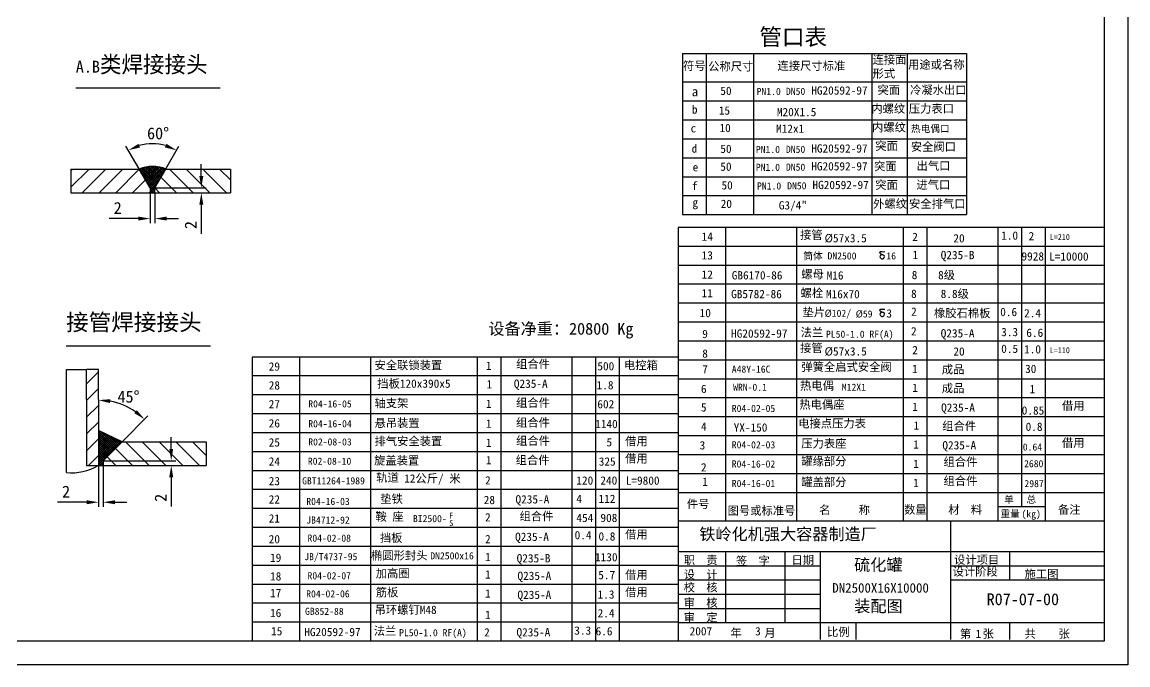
# Model space of a CAD drawing. Extents: x 98 to 958, y 91 to 685.
# Drawn here: x 490.4 to 957.7, y 91.4 to 362.9 of the extents above; entities that cross this region are included whole.
import ezdxf
from ezdxf.enums import TextEntityAlignment as Align

# ---------------------------------------------------------------- set-up
doc = ezdxf.new("R2010")
doc.units = 0
doc.linetypes.add('CENTER', pattern=[50.8, 31.75, -6.35, 6.35, -6.35])
doc.layers.get('0').update_dxf_attribs({"linetype": 'CONTINUOUS'})
doc.layers.get('DEFPOINTS').update_dxf_attribs({"linetype": 'CONTINUOUS'})
doc.layers.add('02', color=1, linetype='CENTER')
doc.layers.add('TEXT', color=5, linetype='CONTINUOUS')
doc.styles.add('STYLE1', font='SimSun.ttf')
doc.dimstyles.get("Standard").update_dxf_attribs({"dimtxt": 0.18, "dimasz": 0.18, "dimexe": 0.18, "dimexo": 0.0625, "dimgap": 0.09, "dimtad": 0, "dimtih": 1, "dimtoh": 1, "dimdec": 4, "dimzin": 0, "dimtxsty": 'STANDARD', "dimcen": 0.09, "dimazin": 3, "dimtfac": 1, "dimtdec": 4, "dimtofl": 0, "dimtmove": 0, "dimatfit": 3, "dimtolj": 1, "dimtzin": 0})

# ---------------------------------------------------------------- blocks, each defined once
blk = doc.blocks.new('*D14')
at = {"color": 0, "linetype": 'BYBLOCK'}
blk.add_line((1506.92, 392.21), (1517.8, 403.09), dxfattribs=at)
blk.add_arc((1496.88, 382.17), 27.59, 55.3959, 79.6041, dxfattribs=at)
for points in [[(1501.78, 408.48), (1501.93, 410.14), (1496.88, 409.76)], [(1513.08, 405.52), (1512.02, 404.24), (1516.39, 401.68)]]:
    blk.add_solid(points, dxfattribs=at)
at = {"layer": 'DEFPOINTS', "color": 0, "linetype": 'BYBLOCK'}
for p in [(1496.88, 409.99), (1504.02, 408.82), (1506.88, 392.17), (1498.88, 384.17), (1496.88, 382.17)]:
    blk.add_point(p, dxfattribs=at)
at = {"color": 0, "linetype": 'BYBLOCK', "insert": (1509.57, 411.17), "char_height": 5, "attachment_point": 5}
blk.add_mtext('\\A1;45°', dxfattribs=at)
blk = doc.blocks.new('*D19')
at = {"color": 0, "linetype": 'BYBLOCK'}
for p, q in [((1527.63, 389.17), (1527.63, 394.17)), ((1498.94, 384.17), (1529.63, 384.17)), ((1498.94, 382.17), (1529.63, 382.17)), ((1527.63, 377.17), (1527.63, 364.83))]:
    blk.add_line(p, q, dxfattribs=at)
for points in [[(1526.79, 389.17), (1528.46, 389.17), (1527.63, 384.17)], [(1526.79, 377.17), (1528.46, 377.17), (1527.63, 382.17)]]:
    blk.add_solid(points, dxfattribs=at)
at = {"layer": 'DEFPOINTS', "color": 0, "linetype": 'BYBLOCK'}
for p in [(1498.88, 384.17), (1498.88, 382.17), (1527.63, 382.17)]:
    blk.add_point(p, dxfattribs=at)
at = {"color": 0, "linetype": 'BYBLOCK', "insert": (1523.13, 368.5), "char_height": 5, "attachment_point": 5, "rotation": 90}
blk.add_mtext('\\A1;2', dxfattribs=at)
blk = doc.blocks.new('*D20')
at = {"color": 0, "linetype": 'BYBLOCK'}
for p, q in [((1496.88, 382.1), (1496.88, 364.63)), ((1498.88, 382.1), (1498.88, 364.63)), ((1491.88, 366.63), (1479.54, 366.63)), ((1503.88, 366.63), (1508.88, 366.63))]:
    blk.add_line(p, q, dxfattribs=at)
for points in [[(1491.88, 367.46), (1491.88, 365.79), (1496.88, 366.63)], [(1503.88, 367.46), (1503.88, 365.79), (1498.88, 366.63)]]:
    blk.add_solid(points, dxfattribs=at)
at = {"layer": 'DEFPOINTS', "color": 0, "linetype": 'BYBLOCK'}
for p in [(1496.88, 382.17), (1498.88, 382.17), (1496.88, 366.63)]:
    blk.add_point(p, dxfattribs=at)
at = {"color": 0, "linetype": 'BYBLOCK', "insert": (1483.21, 371.13), "char_height": 5, "attachment_point": 5}
blk.add_mtext('\\A1;2', dxfattribs=at)
blk = doc.blocks.new('*D18')
at = {"color": 0, "linetype": 'BYBLOCK'}
for p, q in [((1438.41, 394.44), (1438.41, 399.44)), ((1418.83, 389.44), (1440.41, 389.44)), ((1418.83, 387.44), (1440.41, 387.44)), ((1438.41, 382.44), (1438.41, 370.1))]:
    blk.add_line(p, q, dxfattribs=at)
for points in [[(1437.58, 394.44), (1439.25, 394.44), (1438.41, 389.44)], [(1437.58, 382.44), (1439.25, 382.44), (1438.41, 387.44)]]:
    blk.add_solid(points, dxfattribs=at)
at = {"layer": 'DEFPOINTS', "color": 0, "linetype": 'BYBLOCK'}
for p in [(1418.76, 389.44), (1438.41, 389.44), (1418.76, 387.44)]:
    blk.add_point(p, dxfattribs=at)
at = {"color": 0, "linetype": 'BYBLOCK', "insert": (1433.91, 373.77), "char_height": 5, "attachment_point": 5, "rotation": 90}
blk.add_mtext('\\A1;2', dxfattribs=at)
blk = doc.blocks.new('*D13')
at = {"color": 0, "linetype": 'BYBLOCK'}
for p, q in [((1412.11, 397.49), (1406.57, 407.1)), ((1423.41, 397.49), (1428.96, 407.1))]:
    blk.add_line(p, q, dxfattribs=at)
blk.add_arc((1417.76, 387.7), 20.39, 74.0836, 105.9164, dxfattribs=at)
for points in [[(1412.5, 406.55), (1411.85, 408.08), (1407.57, 405.36)], [(1423.68, 408.08), (1423.03, 406.55), (1427.96, 405.36)]]:
    blk.add_solid(points, dxfattribs=at)
at = {"layer": 'DEFPOINTS', "color": 0, "linetype": 'BYBLOCK'}
for p in [(1414.22, 407.79), (1412.14, 397.44), (1423.38, 397.44), (1416.76, 389.44), (1418.76, 389.44)]:
    blk.add_point(p, dxfattribs=at)
at = {"color": 0, "linetype": 'BYBLOCK', "insert": (1420.15, 412.46), "char_height": 5, "attachment_point": 5}
blk.add_mtext('\\A1;60°', dxfattribs=at)
blk = doc.blocks.new('*D17')
at = {"color": 0, "linetype": 'BYBLOCK'}
for p, q in [((1416.76, 387.37), (1416.76, 374.51)), ((1418.76, 387.37), (1418.76, 374.51)), ((1411.76, 376.51), (1399.43, 376.51)), ((1423.76, 376.51), (1428.76, 376.51))]:
    blk.add_line(p, q, dxfattribs=at)
for points in [[(1411.76, 377.34), (1411.76, 375.67), (1416.76, 376.51)], [(1423.76, 377.34), (1423.76, 375.67), (1418.76, 376.51)]]:
    blk.add_solid(points, dxfattribs=at)
at = {"layer": 'DEFPOINTS', "color": 0, "linetype": 'BYBLOCK'}
for p in [(1416.76, 387.44), (1418.76, 387.44), (1416.76, 376.51)]:
    blk.add_point(p, dxfattribs=at)
at = {"color": 0, "linetype": 'BYBLOCK', "insert": (1403.1, 381.01), "char_height": 5, "attachment_point": 5}
blk.add_mtext('\\A1;2', dxfattribs=at)
blk = doc.blocks.new('A$C7B21413C')
at = {"layer": '02'}
h = blk.add_hatch(dxfattribs=at)
h.set_pattern_fill('ANSI31', color=256, scale=5, angle=90, style=0)
h.set_pattern_definition([(135, (-90.9494, 25.8268), (-0.44194174, -0.44194174), [])])
h.paths.add_polyline_path([(415.99812, 94.21134), (405.99812, 99.03379), (405.99812, 84.21134), (407.99812, 84.21134), (407.99812, 86.21134)])
at = {"layer": 'TEXT'}
h = blk.add_hatch(dxfattribs=at)
h.set_pattern_fill('ANSI31', color=256, scale=5, style=0)
h.set_pattern_definition([(45, (61.9278, 141.0092), (-0.4419417, 0.4419417), [])])
h.paths.add_polyline_path([(427.80745, 201.39377), (427.80745, 199.39377), (429.80745, 199.39377), (429.80745, 201.39377), (434.42625, 209.39377, 0.192740877), (423.18865, 209.39377)])
h = blk.add_hatch(dxfattribs=at)
h.set_pattern_fill('ANSI31', color=256, scale=5, angle=90, style=0)
h.set_pattern_definition([(135, (61.9278, 141.0092), (-0.4419417, -0.4419417), [])])
h.paths.add_polyline_path([(434.42625, 209.39377, 0.192740877), (423.18865, 209.39377), (427.80745, 201.39377), (427.80745, 199.39377), (429.80745, 199.39377), (429.80745, 201.39377)])
h = blk.add_hatch(dxfattribs=at)
h.set_pattern_fill('ANSI31', color=256, scale=40, style=0)
h.set_pattern_definition([(45, (61.928, 141.009), (-3.535534, 3.535534), [])])
h.paths.add_polyline_path([(427.80745, 199.39377), (427.80745, 201.39377), (423.18865, 209.39377), (394.37854, 209.39377), (394.37854, 199.39377)])
h = blk.add_hatch(dxfattribs=at)
h.set_pattern_fill('ANSI31', color=256, scale=40, angle=90, style=0)
h.set_pattern_definition([(135, (61.928, 141.009), (-3.535534, -3.535534), [])])
h.paths.add_polyline_path([(434.42625, 209.39377), (429.80745, 201.39377), (429.80745, 199.39377), (461.76275, 199.39377), (461.76275, 209.39377)])
h = blk.add_hatch(dxfattribs=at)
h.set_pattern_fill('ANSI31', color=256, scale=40, style=0)
h.set_pattern_definition([(45, (-90.9494, 25.827), (-3.535534, 3.535534), [])])
h.paths.add_polyline_path([(405.99812, 112.03321), (405.99812, 124.77634), (400.99812, 124.77634), (400.99812, 112.03321), (400.99812, 84.21134), (405.99812, 84.21134)])
h = blk.add_hatch(dxfattribs=at)
h.set_pattern_fill('ANSI31', color=256, scale=5, style=0)
h.set_pattern_definition([(45, (-90.9494, 25.8268), (-0.44194174, 0.44194174), [])])
h.paths.add_polyline_path([(405.99812, 99.03379), (405.99812, 84.21134), (407.99812, 84.21134), (407.99812, 86.21134), (415.99812, 94.21134)])
h = blk.add_hatch(dxfattribs=at)
h.set_pattern_fill('ANSI31', color=256, scale=40, angle=90, style=0)
h.set_pattern_definition([(135, (-90.9494, 25.827), (-3.535534, -3.535534), [])])
h.paths.add_polyline_path([(415.99812, 94.21134), (407.99812, 86.21134), (407.99812, 84.21134), (451.58158, 84.21134), (451.58158, 94.21134)])
for p, q in [((831, 584), (831, 10)), ((396.42383, 243.65235), (450.22255, 243.65235)), ((450.22255, 243.65235), (457.46468, 243.65235)), ((394.37854, 209.39377), (423.18865, 209.39377)), ((427.80745, 201.39377), (423.18865, 209.39377)), ((429.80745, 201.39377), (434.42625, 209.39377)), ((434.42625, 209.39377), (461.76275, 209.39377)), ((427.80745, 201.39377), (427.80745, 199.39377)), ((429.80745, 199.39377), (429.80745, 201.39377)), ((394.37854, 199.39377), (461.76275, 199.39377)), ((651.01738, 184.71725), (651.01738, 10)), ((392.30716, 134.77616), (446.10588, 134.77616)), ((446.10588, 134.77616), (453.34801, 134.77616)), ((471.01738, 129.99532), (471.01738, 9.99532)), ((400.99812, 112.03321), (400.99812, 124.77634)), ((405.99812, 112.03321), (405.99812, 124.77634)), ((400.99812, 112.03321), (400.99812, 84.21134)), ((405.99812, 112.03321), (405.99812, 84.21134)), ((415.99812, 94.21134), (405.99812, 99.03379)), ((415.99812, 94.21134), (407.99812, 86.21134)), ((415.99812, 94.21134), (451.58158, 94.21134)), ((400.99812, 84.21134), (451.58158, 84.21134)), ((407.99812, 86.21134), (407.99812, 84.21134)), ((831.01738, 72.71725), (651.01738, 72.71725)), ((831.01738, 60.71725), (651.01738, 60.71725)), ((831, 10), (25, 10))]:
    blk.add_line(p, q)
for start, end in [(88.2946471, 111.8189193), (68.3502837, 88.2946471)]:
    blk.add_arc((428.80745, 195.3592), 15.11754, start, end)
for p, q in [((841, 594), (841, 0)), ((652.7482, 258.14358), (652.7482, 190.14358)), ((652.7482, 258.14358), (772.7482, 258.14358)), ((662.7482, 258.14358), (662.7482, 190.14358)), ((682.7482, 258.14358), (682.7482, 190.14358)), ((732.7482, 258.14358), (732.7482, 190.14358)), ((747.7482, 258.14358), (747.7482, 190.14358)), ((772.7482, 258.14358), (772.7482, 190.14358)), ((652.7482, 246.14358), (772.7482, 246.14358)), ((652.7482, 238.14358), (772.7482, 238.14358)), ((652.7482, 230.14358), (772.7482, 230.14358)), ((652.7482, 222.14358), (772.7482, 222.14358)), ((652.7482, 214.14358), (772.7482, 214.14358)), ((394.37854, 209.39377), (394.37854, 199.39377)), ((461.76275, 209.39377), (461.76275, 199.39377)), ((652.7482, 206.14358), (772.7482, 206.14358)), ((427.80745, 199.39377), (429.80745, 199.39377)), ((652.7482, 198.14358), (772.7482, 198.14358)), ((652.7482, 190.14358), (772.7482, 190.14358)), ((831.01738, 184.71725), (651.01738, 184.71725)), ((671.01738, 184.71725), (671.01738, 60.71725)), ((701.01738, 184.71725), (701.01738, 60.71725)), ((746.01738, 184.71725), (746.01738, 60.71725)), ((756.01738, 184.71725), (756.01738, 60.71725)), ((786.01738, 184.71725), (786.01738, 60.71725)), ((796.01738, 184.71725), (796.01738, 66.71725)), ((806.01738, 184.71725), (806.01738, 60.71725)), ((831.01738, 176.71725), (651.01738, 176.71725)), ((831.01738, 168.71725), (651.01738, 168.71725)), ((831.01738, 160.71725), (651.01738, 160.71725)), ((831.01738, 152.71725), (651.01738, 152.71725)), ((831.01738, 144.71725), (651.01738, 144.71725)), ((831.01738, 136.71725), (651.01738, 136.71725)), ((651.01738, 129.99532), (471.01738, 129.99532)), ((491.01738, 129.99532), (491.01738, 9.99532)), ((521.01738, 129.99532), (521.01738, 9.99532)), ((566.01738, 129.99532), (566.01738, 9.99532)), ((576.01738, 129.99532), (576.01738, 9.99532)), ((606.01738, 129.99532), (606.01738, 9.99532)), ((616.01738, 129.99532), (616.01738, 9.99532)), ((626.01738, 129.99532), (626.01738, 9.99532)), ((831.01738, 128.71725), (651.01738, 128.71725)), ((392.48426, 81.21204), (392.48426, 124.77634)), ((392.48426, 124.77634), (400.99812, 124.77634)), ((405.99812, 124.77634), (400.99812, 124.77634)), ((651.01738, 121.99532), (471.01738, 121.99532)), ((831.01738, 120.71725), (651.01738, 120.71725)), ((651.01738, 113.99532), (471.01738, 113.99532)), ((831.01738, 112.71725), (651.01738, 112.71725)), ((651.01738, 105.99532), (471.01738, 105.99532)), ((831.01738, 104.71725), (651.01738, 104.71725)), ((831.01738, 104.71725), (651.01738, 104.71725)), ((451.58158, 94.21134), (451.58158, 84.21134)), ((651.01738, 97.99532), (471.01738, 97.99532)), ((831.01738, 96.71725), (651.01738, 96.71725)), ((651.01738, 89.99532), (471.01738, 89.99532)), ((831.01738, 88.71725), (651.01738, 88.71725)), ((651.01738, 81.99532), (471.01738, 81.99532)), ((831.01738, 80.71725), (651.01738, 80.71725)), ((651.01738, 73.99532), (471.01738, 73.99532)), ((651.01738, 65.99532), (471.01738, 65.99532)), ((806.01738, 66.71725), (786.01738, 66.71725)), ((651.01738, 57.99532), (471.01738, 57.99532)), ((766.01738, 60.71725), (766.01738, 10.71725)), ((651.01738, 49.99532), (471.01738, 49.99532)), ((831.01738, 47.71725), (651.01738, 47.71725)), ((671.01738, 47.71725), (671.01738, 17.71725)), ((696.01738, 47.71725), (696.01738, 17.71725)), ((711.01738, 47.71725), (711.01738, 10.71725)), ((791.01738, 47.71725), (791.01738, 35.71725)), ((651.01738, 41.99532), (471.01738, 41.99532)), ((711.01738, 41.71725), (651.01738, 41.71725)), ((831.01738, 41.71725), (766.01738, 41.71725)), ((651.01738, 33.99532), (471.01738, 33.99532)), ((711.01738, 35.71725), (651.01738, 35.71725)), ((831.01738, 35.71725), (766.01738, 35.71725)), ((711.01738, 29.71725), (651.01738, 29.71725)), ((651.01738, 25.99532), (471.01738, 25.99532)), ((711.01738, 23.71725), (651.01738, 23.71725)), ((651.01738, 17.99532), (471.01738, 17.99532)), ((831.01738, 17.71725), (651.01738, 17.71725)), ((726.01738, 17.71725), (726.01738, 10.71725)), ((791.01738, 17.71725), (791.01738, 10.71725)), ((841, 0), (0, 0))]:
    blk.add_line(p, q, dxfattribs=at)
for centre, radius, start, end in [((428.80745, 195.3592), 15.11754, 68.1810807, 111.8189193), ((394.66431, 102.74541), 21.64345, 264.219043, 301.0923329)]:
    blk.add_arc(centre, radius, start, end, dxfattribs=at)
for points in [[(737.03452, 173.36163), (736.25591, 172.7134), (736.90475, 171.4816), (738.07267, 172.00025), (738.0077, 172.9078), (736.83996, 173.29679), (736.32088, 173.88028), (736.32088, 174.5286), (737.03452, 174.5286), (738.26723, 174.5286)], [(737.03452, 149.04811), (736.25591, 148.39988), (736.90475, 147.16808), (738.07267, 147.68673), (738.0077, 148.59428), (736.83996, 148.98327), (736.32088, 149.56676), (736.32088, 150.21508), (737.03452, 150.21508), (738.26723, 150.21508)]]:
    blk.add_spline(points, degree=3, dxfattribs=at)
at = {"layer": 'TEXT', "style": 'STYLE1'}
for s, height, p in [('a', 4, (656.69539, 240.11131)), ('50', 3.5, (668.76177, 240.66507)), ('PN1.0', 3, (684.12227, 240.64804)), ('DN50', 3, (696.51014, 240.71304)), ('HG20592-97', 3.5, (707.19691, 240.82101)), ('b', 3.5, (656.77191, 232.78461)), ('15', 3.5, (668.12604, 232.35446)), ('M20X1.5', 3.5, (692.68061, 231.70763)), ('c', 3.5, (656.20612, 224.86287)), ('10', 3.5, (668.41343, 224.98291)), ('M12x1', 3.5, (692.32667, 224.67864)), ('d', 3.5, (656.6554, 216.28831)), ('50', 3.5, (668.76177, 216.17487)), ('HG20592-97', 3.5, (707.19691, 216.33081)), ('PN1.0', 3, (683.78124, 216.15783)), ('DN50', 3, (696.51014, 216.22284)), ('50', 3.5, (668.76177, 208.63938)), ('PN1.0', 3, (683.78124, 208.62234)), ('DN50', 3, (696.51014, 208.68734)), ('HG20592-97', 3.5, (707.19691, 208.79531)), ('50', 3.5, (669.27596, 200.76142)), ('PN1.0', 3, (684.29542, 200.74439)), ('DN50', 3, (697.02433, 200.80939)), ('HG20592-97', 3.5, (707.71109, 200.91736)), ('20', 3.5, (668.92761, 192.95731)), ('G3/4"', 3.5, (693.48219, 192.31049)), ('2', 3.5, (749.88057, 178.996)), ('1.0', 3.5, (787.46298, 179.54734)), ('2', 3.5, (799.03113, 179.31487)), ('20', 3.5, (767.25543, 178.40256)), ('筒体 DN2500', 3, (703.84763, 171.19952)), ('1', 3.5, (749.96471, 171.38141)), ('Q235-B', 3.5, (761.8972, 171.32006)), ('9928', 3.5, (796.0396, 170.75168)), ('GB6170-86', 3.5, (673.60384, 162.76651)), ('M16', 3.5, (713.68992, 162.73078)), ('8', 3.5, (749.65365, 162.88838)), ('8级', 3.5, (760.80369, 162.85132)), ('8.8级', 3.5, (761.8972, 154.92889)), ('GB5782-86', 3.5, (673.33033, 154.84407)), ('M16x70', 3.5, (713.41642, 154.80834)), ('8', 3.5, (749.38031, 154.96594)), ('10', 3.5, (660.0296, 146.83539)), ('2', 3.5, (749.38618, 147.41448)), ('橡胶石棉板', 3.5, (759.06832, 146.78244)), ('0.6', 3.5, (787.04291, 147.27656)), ('2.4', 3.5, (797.13289, 146.74609)), ('HG20592-97', 3.5, (673.33033, 138.17974)), ('PL50-1.0 RF(A)', 3, (713.41642, 138.14401)), ('2', 3.5, (749.34954, 139.14562)), ('Q235-A', 3.5, (761.8972, 138.26456)), ('3.3', 3.5, (787.44239, 138.8048)), ('6.6', 3.5, (798.07933, 138.51572)), ('2', 3.5, (749.88057, 131.18851)), ('20', 3.5, (767.25543, 130.59507)), ('0.5', 3.5, (787.46298, 131.73985)), ('1.0', 3.5, (797.11745, 131.50737)), ('500', 3.5, (616.81035, 124.38239)), ('A48Y-16C', 3, (673.6306, 123.39731)), ('1', 3.5, (749.79643, 123.23146)), ('成品', 3.5, (762.34885, 123.01532)), ('30', 3.5, (797.56635, 123.25233)), ('Q235-A', 3.5, (581.52828, 116.98516)), ('1.8', 3.5, (616.50814, 116.36229)), ('WRN-0.1', 3, (674.18634, 115.74812)), ('M12X1', 3, (720.11939, 115.74812)), ('1', 3.5, (749.88057, 115.27428)), ('成品', 3.5, (762.34885, 115.09297)), ('1', 3.5, (799.4331, 114.73443)), ('R04-16-05', 3, (494.65067, 108.71763)), ('602', 3.5, (616.81035, 108.33428)), ('R04-02-05', 3, (673.6148, 106.80224)), ('1', 3.5, (749.88057, 107.25404)), ('Q235-A', 3.5, (762.07534, 106.89738)), ('0.85', 3.5, (796.13659, 105.66876)), ('R04-16-04', 3, (494.65067, 100.34439)), ('1140', 3.5, (615.90065, 99.96103)), ('1', 3.5, (750.4116, 99.3602)), ('0.8', 3.5, (797.77694, 98.82034)), ('R02-08-03', 3, (494.65067, 92.66155)), ('5', 3.5, (620.66732, 92.2782)), ('R04-02-03', 3, (673.6148, 91.43063)), ('1', 3.5, (750.25717, 91.35199)), ('Q235-A', 3.5, (762.60655, 90.98329)), ('0.64', 3, (796.5926, 90.50134)), ('R02-08-10', 3, (494.47898, 84.50751)), ('325', 3.5, (617.39846, 84.12416)), ('R04-16-02', 3, (673.6148, 83.34652)), ('1', 3.5, (750.25717, 83.13733)), ('2680', 3, (797.12963, 83.4648)), ('120', 3.5, (607.924, 76.1197)), ('240', 3.5, (618.08059, 76.10136)), ('GBT11264-1989', 3, (492.05286, 76.22467)), ('R04-16-01', 3, (673.6148, 75.09382)), ('1', 3.5, (750.25717, 75.09929)), ('2987', 3, (797.29061, 75.0614)), ('R04-16-03', 3, (493.81145, 67.51733)), ('Q235-A', 3.5, (582.22213, 68.15291)), ('4', 3.5, (607.924, 68.35457)), ('112', 3.5, (617.28763, 68.36446)), ('单', 3, (788.69549, 68.32956)), ('总', 3, (798.13349, 68.32956)), ('图号或标准号', 3.5, (671.85773, 63.38657)), ('名     称', 3.5, (710.55614, 63.63446)), ('数量', 3.5, (746.41187, 63.79914)), ('材  料', 3.5, (765.09355, 63.75407)), ('重量', 3, (787.17789, 62.32272)), ('(kg)', 3, (796.06364, 62.25286)), ('备注', 3.5, (811.45772, 63.79914)), ('JB4712-92', 3, (493.81145, 59.66362)), ('454', 3.5, (607.95737, 60.32282)), ('908', 3.5, (618.1213, 60.32282)), ('0.4', 3.5, (607.2101, 53.03098)), ('R04-02-08', 3, (494.33213, 52.01705)), ('Q235-A', 3.5, (582.05131, 52.33743)), ('0.8', 3.5, (617.30008, 52.50051)), ('JB/T4737-95', 3, (492.97688, 44.21253)), ('Q235-B', 3.5, (582.7209, 43.26808)), ('1130', 3.5, (615.82079, 43.72454)), ('职  责', 3.5, (653.32555, 42.51243)), ('签  字', 3.5, (675.38187, 42.12802)), ('日期', 3.5, (698.85106, 42.51243)), ('设计项目', 3.5, (767.53642, 42.62924)), ('R04-02-07', 3, (494.33213, 36.13898)), ('Q235-A', 3.5, (583.05037, 35.86005)), ('5.7', 3.5, (617.19276, 36.17817)), ('设  计', 3.5, (653.32556, 36.3618)), ('施工图', 3.5, (797.34473, 36.57502)), ('校  核', 3.5, (653.32556, 30.98)), ('DN2500X16X10000', 4, (716.0858, 30.50552)), ('R04-02-06', 3, (493.78529, 28.48979)), ('Q235-A', 3.5, (583.05037, 27.83464)), ('1.3', 3.5, (616.91925, 27.98258)), ('审  核', 3.5, (653.32556, 24.44495)), ('R07-07-00', 5, (781.30792, 25.20583)), ('GB852-88', 3, (493.28581, 21.12331)), ('2.4', 3.5, (616.91925, 20.06015)), ('审  定', 3.5, (653.32556, 18.29432)), ('HG20592-97', 3.5, (492.95715, 12.12024)), ('PL50-1.0 RF(A)', 3, (533.04323, 12.08451)), ('2', 3.5, (568.97635, 11.99341)), ('Q235-A', 3.5, (582.64703, 12.01742)), ('3.3', 3.5, (607.06921, 12.7453)), ('6.6', 3.5, (616.0658, 12.45622)), ('2007', 3.5, (655.79918, 12.44921)), ('年    月', 3.5, (673.07342, 11.75927)), ('3', 3.5, (683.47684, 12.44921)), ('比例', 3.5, (713.85596, 12.14369)), ('第  张', 3.5, (770.02813, 11.37486)), ('1', 3.5, (776.60974, 11.35731)), ('共    张', 3.5, (797.34473, 11.37486))]:
    blk.add_text(s, height=height, dxfattribs=at).set_placement(p)
at = {"layer": 'TEXT'}
for s, p in [('9', (661.13517, 137.99835)), ('8', (661.13517, 129.71364)), ('29', (477.94173, 124.25363)), ('1', (569.72443, 124.54979)), ('7', (661.13517, 123.08586)), ('28', (477.94173, 116.29593)), ('1', (569.96849, 116.76363)), ('6', (660.58238, 114.80114)), ('27', (477.94173, 108.33822)), ('1', (569.72443, 108.50306)), ('5', (660.58238, 106.98746)), ('26', (477.94173, 100.27479)), ('1', (569.72443, 100.12982)), ('4', (660.6604, 98.93992)), ('25', (477.94173, 92.21126)), ('1', (569.72443, 92.01838)), ('3', (660.0296, 90.97034)), ('24', (477.94173, 84.14782)), ('1', (569.72443, 84.70956)), ('2', (660.58238, 81.66227)), ('2', (569.3586, 76.17204)), ('23', (477.94173, 75.86036)), ('1', (661.13517, 75.58681)), ('22', (477.94173, 68.13217)), ('28', (568.79768, 67.89121)), ('21', (477.94173, 60.09412)), ('2', (569.3586, 60.58377)), ('20', (477.94173, 51.32535)), ('2', (569.3586, 51.35531)), ('19', (478.50253, 43.48222)), ('1', (569.3586, 43.80156)), ('18', (478.50253, 35.63903)), ('1', (569.3586, 36.4379)), ('17', (478.50253, 28.57961)), ('1', (569.3586, 28.41247)), ('16', (478.50253, 20.17622)), ('1', (569.3586, 19.34732))]:
    blk.add_text(s, height=3.5, dxfattribs=at).set_placement(p)
at = {"layer": 'TEXT', "style": 'STYLE1'}
blk.add_text('  件号   ', height=3.5, dxfattribs=at).set_placement((660.58238, 66.19747), align=Align.CENTER)
at = {"layer": 'TEXT', "attachment_point": 1, "style": 'STYLE1'}
for s, insert, char_height, width in [('\\f仿宋_GB2312|b0|i0|c134|p49;管口表', (685.24558, 268.68967), 7, 45.8174), ('\\f仿宋_GB2312|b0|i0|c134|p49;连接面形式', (733.10205, 257.31479), 3.5, 16), ('\\f仿宋_GB2312|b0|i0|c134|p49;符号', (653.0199, 254.72533), 3.5, 9.33), ('\\f仿宋_GB2312|b0|i0|c134|p49;公称尺寸', (663.64569, 254.46639), 3.5, 18.9191), ('\\f仿宋_GB2312|b0|i0|c134|p49;连接尺寸标准', (692.9314, 254.72534), 3.5, 39.3932), ('\\f仿宋_GB2312|b0|i0|c134|p49;用途或名称', (748.13367, 255.24322), 3.5, 25.9166), ('\\f仿宋_GB2312|b0|i0|c134|p49;突面', (735.1939, 244.49813), 3.5, 12.1808), ('\\f仿宋_GB2312|b0|i0|c134|p49;冷凝水出口', (748.95965, 244.49793), 3.5, 22.8066), ('\\f仿宋_GB2312|b0|i0|c134|p49;内螺纹', (732.59211, 236.6276), 3.5, 15.2908), ('\\f仿宋_GB2312|b0|i0|c134|p49;压力表口', (748.4012, 236.62651), 3.5, 23.3249), ('\\f仿宋_GB2312|b0|i0|c134|p49;内螺纹', (732.8795, 228.74226), 3.5, 15.2908), ('\\f仿宋_GB2312|b0|i0|c134|p49;热电偶口', (749.32052, 227.93622), 3, 23.3249), ('\\f仿宋_GB2312|b0|i0|c134|p49;突面', (734.25752, 220.87566), 3.5, 12.1808), ('\\f仿宋_GB2312|b0|i0|c134|p49;安全阀口', (749.26384, 220.54278), 3.5, 23.3249), ('\\f仿宋_GB2312|b0|i0|c134|p49;突面', (733.74333, 212.31259), 3.5, 12.1808), ('\\f仿宋_GB2312|b0|i0|c134|p49;出气口', (751.7019, 212.47233), 3.5, 22.8066), ('\\f仿宋_GB2312|b0|i0|c134|p49;突面', (734.25752, 204.43464), 3.5, 12.1808), ('\\f仿宋_GB2312|b0|i0|c134|p49;进气口', (751.63718, 204.48817), 3.5, 17.3641), ('\\f仿宋_GB2312|b0|i0|c134|p49;外螺纹', (733.33846, 196.45885), 3.5, 15.2908), ('\\f仿宋_GB2312|b0|i0|c134|p49;安全排气口', (748.51749, 196.46512), 3.5, 23.3249), ('\\f仿宋_GB2312|b0|i0|c134|p49;接管', (702.47245, 183.34604), 3.5, 40), ('16', (738.94314, 174.20386), 3, 30), ('L=10000', (807.71188, 174.20168), 3.5, 20.2311), ('\\f仿宋_GB2312|b0|i0|c134|p49;螺母', (702.97101, 166.72185), 3.5, 12.2584), ('\\f仿宋_GB2312|b0|i0|c134|p49;螺栓', (702.69751, 158.79941), 3.5, 12.2584), ('\\f仿宋_GB2312|b0|i0|c134|p49;垫片', (703.51768, 150.60382), 3.5, 12.2584), ('3', (738.94314, 150.16349), 3.5, 30), ('\\f仿宋_GB2312|b0|i0|c134|p49;设备净重：20800 Kg', (570.75393, 144.43849), 5, 67.4215), ('\\f仿宋_GB2312|b0|i0|c134|p49;法兰', (702.69751, 142.13508), 3.5, 12.2584), ('\\f仿宋_GB2312|b0|i0|c134|p49;接管', (702.47245, 135.53855), 3.5, 40), ('\\f仿宋_GB2312|b0|i0|c134|p49;安全联锁装置', (522.64026, 128.30566), 3.5, 50), ('\\f仿宋_GB2312|b0|i0|c134|p49;组合件', (582.45511, 128.76644), 3.5, 17.4683), ('\\f仿宋_GB2312|b0|i0|c134|p49;电控箱', (628.03432, 128.30566), 3.5, 50), ('\\f仿宋_GB2312|b0|i0|c134|p49;弹簧全启式安全阀', (703.00348, 127.5815), 3.5, 40), ('\\f仿宋_GB2312|b0|i0|c134|p49;挡板\\f仿宋_GB2312|b0|i0|c0|p49;120x390x5', (523.80849, 120.51951), 3.5, 35), ('\\f仿宋_GB2312|b0|i0|c134|p49;热电偶', (702.47245, 119.62432), 3.5, 50), ('\\f仿宋_GB2312|b0|i0|c134|p49;轴支架', (522.64026, 112.25893), 3.5, 35), ('\\f仿宋_GB2312|b0|i0|c134|p49;组合件', (582.45511, 112.42513), 3.5, 17.4683), ('\\f仿宋_GB2312|b0|i0|c134|p49;热电偶座', (702.18312, 111.66735), 3.5, 50), ('\\f仿宋_GB2312|b0|i0|c134|p49;借用', (813.13598, 111.17055), 3.5, 17.4683), ('\\f仿宋_GB2312|b0|i0|c134|p49;悬吊装置', (522.64026, 103.88569), 3.5, 35), ('\\f仿宋_GB2312|b0|i0|c134|p49;组合件', (582.45511, 104.05188), 3.5, 17.4683), ('\\f仿宋_GB2312|b0|i0|c134|p49;电接点压力表', (701.68167, 103.71024), 3.5, 50), ('\\f仿宋_GB2312|b0|i0|c134|p49;组合件', (762.54925, 102.60509), 3.5, 17.4683), ('\\f仿宋_GB2312|b0|i0|c134|p49;YX-150', (674.39941, 102.00931), 3.5, 50), ('\\f仿宋_GB2312|b0|i0|c134|p49;排气安全装置', (522.64026, 96.20285), 3.5, 35), ('\\f仿宋_GB2312|b0|i0|c134|p49;组合件', (582.45511, 96.36905), 3.5, 17.4683), ('\\f仿宋_GB2312|b0|i0|c134|p49;借用', (628.55826, 96.18293), 3.5, 17.4683), ('\\f仿宋_GB2312|b0|i0|c134|p49;压力表座', (703.00348, 95.22272), 3.5, 40), ('\\f仿宋_GB2312|b0|i0|c134|p49;借用', (813.13598, 95.52171), 3.5, 17.4683), ('\\f仿宋_GB2312|b0|i0|c134|p49;借用', (628.55826, 88.87411), 3.5, 17.4683), ('\\f仿宋_GB2312|b0|i0|c134|p49;旋盖装置', (522.46856, 88.04881), 3.5, 27.888), ('\\f仿宋_GB2312|b0|i0|c134|p49;组合件', (582.28342, 88.215), 3.5, 17.4683), ('\\f仿宋_GB2312|b0|i0|c134|p49;罐缘部分', (703.00348, 87.73877), 3.5, 50), ('\\f仿宋_GB2312|b0|i0|c134|p49;组合件', (763.08029, 87.49148), 3.5, 17.4683), ('L=9800', (628.81418, 79.568), 3.5, 20.2311), ('\\f仿宋_GB2312|b0|i0|c134|p49;罐盖部分', (703.00348, 78.97002), 3.5, 50), ('\\f仿宋_GB2312|b0|i0|c134|p49;组合件', (763.08029, 79.45344), 3.5, 17.4683), ('\\f仿宋_GB2312|b0|i0|c134|p49;鞍 座', (523.05663, 64.33867), 3.5, 27.888), ('S', (554.22247, 61.13974), 2.5, 2.3924), ('F', (554.22247, 64.21303), 2.5, 2.3924), ('\\f仿宋_GB2312|b0|i0|c134|p49;组合件', (583.94257, 64.50802), 3.5, 17.4683), ('\\f仿宋_GB2312|b0|i0|c134|p49;借用', (628.55826, 56.8267), 3.5, 17.4683), ('\\f仿宋_GB2312|b0|i0|c134|p49;铁岭化机强大容器制造厂', (659.88696, 57.7321), 5, 100), ('\\f仿宋_GB2312|b0|i0|c134|p49;挡板', (524.90895, 55.40731), 3.5, 40), ('\\f仿宋_GB2312|b0|i0|c134|p49;椭圆形封头', (521.177, 47.93532), 3.5, 27.888), ('\\f仿宋_GB2312|b0|i0|c134|p49;硫化罐', (725.29179, 44.75762), 5, 34.0172), ('\\f仿宋_GB2312|b0|i0|c134|p49;加高圈', (523.17397, 40.3914), 3.5, 40), ('\\f仿宋_GB2312|b0|i0|c134|p49;借用', (628.55826, 39.78465), 3.5, 17.4683), ('\\f仿宋_GB2312|b0|i0|c134|p49;筋板', (523.17397, 32.36599), 3.5, 40), ('\\f仿宋_GB2312|b0|i0|c134|p49;借用', (628.55826, 32.47583), 3.5, 17.4683), ('\\f仿宋_GB2312|b0|i0|c134|p49;吊环螺钉M48', (522.6745, 24.99952), 3.5, 40), ('\\f仿宋_GB2312|b0|i0|c134|p49;装配图', (725.38074, 27.30415), 5, 20.8394), ('\\f仿宋_GB2312|b0|i0|c134|p49;法兰', (522.32432, 16.07558), 3.5, 12.2584)]:
    blk.add_mtext(s, dxfattribs=dict(at, insert=insert, char_height=char_height, width=width))
at = {"layer": 'TEXT', "attachment_point": 1}
for s, insert, char_height, width in [('A.B\\fTxt|b0|i0|c134|p2;\\H7;类焊接接头', (396.42382, 257.09062), 5, 86.9056), ('e', (657.07329, 211.90523), 3.5, 5.1755), ('f', (656.79145, 204.03463), 3.5, 5.1755), ('g', (657.00557, 197.03668), 3.5, 5.1755), ('14', (660.88957, 182.57712), 3.5, 6.308), ('%%C57x3.5', (712.84438, 181.94572), 3.5, 30), ('L=210', (807.98521, 181.94572), 2.5, 20.2311), ('13', (660.88957, 174.70389), 3.5, 6.308), ('12', (660.88957, 166.5848), 3.5, 6.308), ('11', (660.88957, 158.71167), 3.5, 6.308), ('%%C102/', (712.84438, 149.98301), 3, 30), ('%%C59', (725.96738, 149.70976), 3, 30), ('\\f宋体|b0|i0|c134|p2;接管焊接接头', (392.30715, 148.21443), 7, 86.9056), ('%%C57x3.5', (712.84438, 134.13823), 3.5, 30), ('L=110', (807.98521, 134.13823), 2.5, 20.2311), ('\\f仿宋_GB2312|b0|i0|c134|p49;轨道', (523.37842, 80.80349), 3.5, 76.06), ('\\f仿宋_GB2312|b0|i0|c134|p49;12公斤/ 米', (535.16916, 80.462), 3.5, 76.06), ('\\f仿宋_GB2312|b0|i0|c134|p49;  垫铁', (520.30276, 71.82188), 3.5, 76.06), ('\\f仿宋_GB2312|b0|i0|c134|p49;BI2500-', (538.87776, 63.26983), 3, 24.5981), ('\\f仿宋_GB2312|b0|i0|c134|p49;DN2500x16', (546.22564, 47.54945), 3, 24.5981), ('\\f宋体|b0|i0|c134|p2;设计阶段', (766.90805, 41.16116), 3.5, 25), ('15', (478.93455, 15.98002), 3.5, 6.308)]:
    blk.add_mtext(s, dxfattribs=dict(at, insert=insert, char_height=char_height, width=width))
at = {"layer": 'TEXT'}
for base, line1, line2, text, picture, middle, set_off in [((425.26632, 219.74446), ((429.80745, 201.39377), (434.42625, 209.39377)), ((427.80745, 201.39377), (423.18865, 209.39377)), '60%%d', '*D13', (431.19831, 219.91363), (-988.95535, -188.04228)), ((413.1402, 110.86594), ((405.99812, 112.03321), (405.99812, 84.21134)), ((415.99812, 94.21134), (407.99812, 86.21134)), '45%%d', '*D14', (418.68907, 108.71474), (-1090.87984, -297.95603))]:
    dim = blk.add_angular_dim_2l(base=base, line1=line1, line2=line2, text=text, dimstyle='STANDARD', override={"dimtxt": 5, "dimasz": 5, "dimexe": 2, "dimgap": 2, "dimtad": 1, "dimcen": -0.09}, dxfattribs=at)
    dim.commit()
    dim.dimension.update_dxf_attribs({"geometry": picture, "text_midpoint": middle, "dimtype": 130, "insert": set_off})
for base, p1, p2, picture, middle, set_off in [((449.45648, 201.39377), (429.80745, 199.39377), (429.80745, 201.39377), '*D18', (449.45648, 185.7271), (-988.95535, -188.04228)), ((436.74619, 84.21134), (407.99812, 86.21134), (407.99812, 84.21134), '*D19', (436.74619, 70.54468), (-1090.87984, -297.95603))]:
    dim = blk.add_linear_dim(base=base, p1=p1, p2=p2, angle=90, text='2', dimstyle='STANDARD', override={"dimtxt": 5, "dimasz": 5, "dimexe": 2, "dimgap": 2, "dimtad": 1, "dimtih": 0, "dimtoh": 0, "dimcen": -0.09}, dxfattribs=at)
    dim.commit()
    dim.dimension.update_dxf_attribs({"geometry": picture, "text_midpoint": middle, "dimtype": 128, "insert": set_off})
for base, p1, p2, picture, middle, set_off in [((427.80745, 188.46545), (429.80745, 199.39377), (427.80745, 199.39377), '*D17', (414.14079, 188.46545), (-988.95535, -188.04228)), ((405.99812, 68.6708), (407.99812, 84.21134), (405.99812, 84.21134), '*D20', (392.33145, 68.6708), (-1090.87984, -297.95603))]:
    dim = blk.add_linear_dim(base=base, p1=p1, p2=p2, text='2', dimstyle='STANDARD', override={"dimtxt": 5, "dimasz": 5, "dimexe": 2, "dimgap": 2, "dimtad": 1, "dimcen": -0.09}, dxfattribs=at)
    dim.commit()
    dim.dimension.update_dxf_attribs({"geometry": picture, "text_midpoint": middle, "dimtype": 128, "insert": set_off})

msp = doc.modelspace()

# ---------------------------------------------------------------- block references
msp.add_blockref('A$C7B21413C', (116.66, 91.45))

doc.saveas('drawing.dxf')
